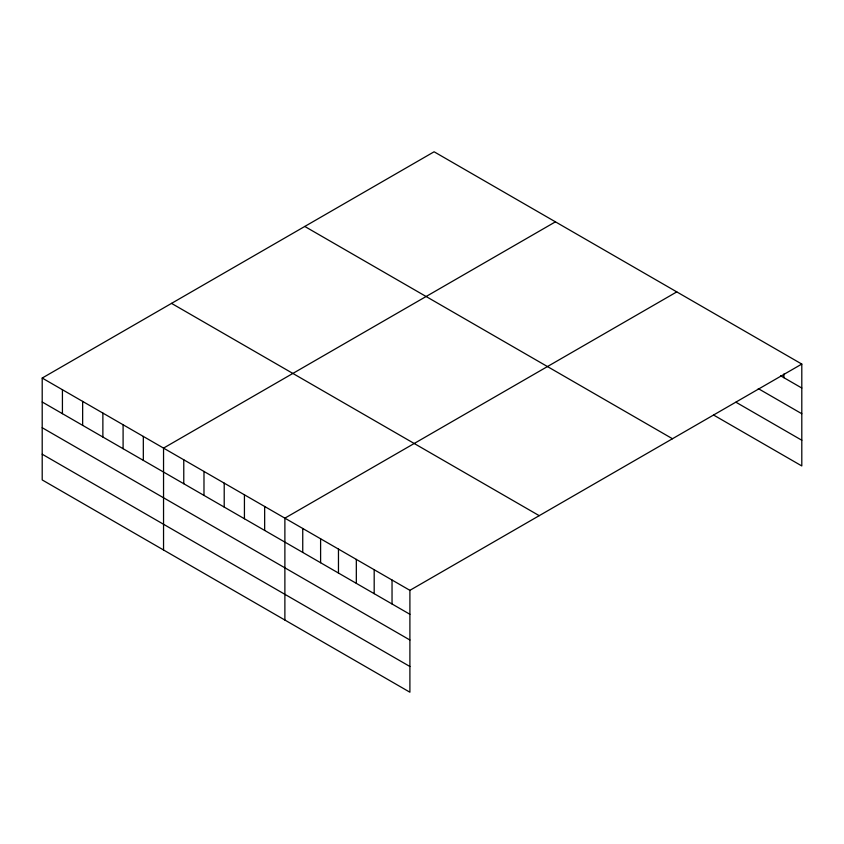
<?xml version="1.0" encoding="UTF-8"?>
<svg xmlns="http://www.w3.org/2000/svg" width="844" height="844" viewBox="0 0 844 844"><rect width="100%" height="100%" fill="white"/><g stroke="black" fill="none" stroke-linecap="round" stroke-linejoin="round"><path stroke-width="1.27" d="M801.8 364.07L409.899 590.336L409.899 692.217L42.2 479.93L42.2 378.049L434.101 151.783L801.8 364.07L801.8 465.951L713.613 415.048M555.436 221.835L163.546 448.101L163.546 549.982M676.782 291.897L284.882 518.153L284.882 620.034M780.594 375.78L801.8 388.029M758.271 388.609L801.8 413.739M735.947 402.219L801.8 440.241M304.768 226.445L672.478 438.743M171.522 303.376L539.232 515.673M42.2 378.049L409.899 590.336M42.2 401.997L409.899 614.284M42.2 427.718L409.899 640.005M42.2 454.209L409.899 666.496M783.939 373.934L783.939 377.722M392.038 580.028L392.038 603.977M374.187 569.711L374.187 593.67M356.326 559.403L356.326 583.352M338.465 549.085L338.465 573.044M320.604 538.778L320.604 562.737M302.743 528.471L302.743 552.419M264.657 506.484L264.657 530.433M244.433 494.806L244.433 518.754M224.209 483.127L224.209 507.086M203.984 471.448L203.984 495.407M183.77 459.78L183.77 483.728M143.322 436.422L143.322 460.381M123.097 424.743L123.097 448.702M102.873 413.075L102.873 437.023M82.649 401.396L82.649 425.355M62.424 389.717L62.424 413.676"/></g></svg>
